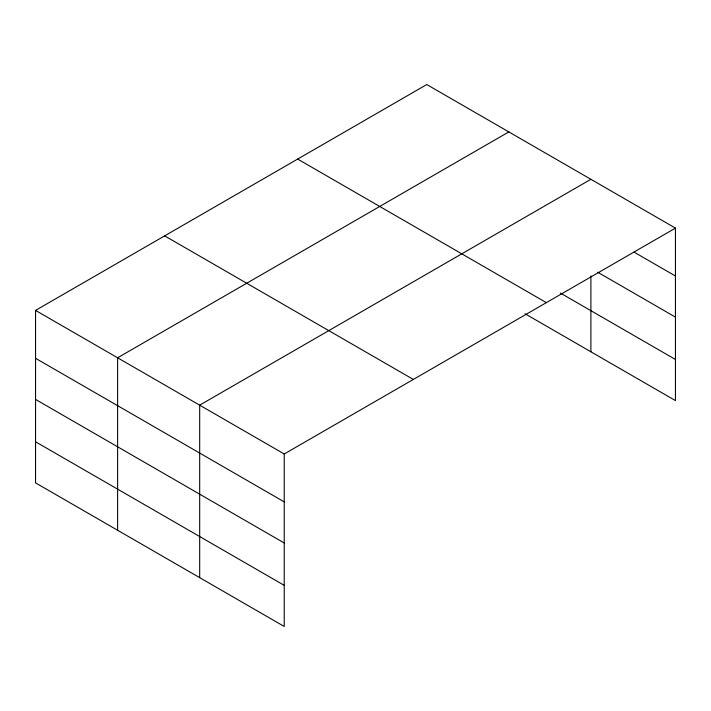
<?xml version="1.0" encoding="UTF-8"?>
<svg xmlns="http://www.w3.org/2000/svg" width="711" height="711" viewBox="0 0 711 711"><rect width="100%" height="100%" fill="white"/><g stroke="black" fill="none" stroke-linecap="round" stroke-linejoin="round"><path stroke-width="1.07" d="M675.45 228.115L426.769 84.538L35.55 310.405L35.55 482.885L284.231 626.462L284.231 453.982L675.45 228.115L675.45 400.595L525.056 313.764M508.827 131.917L117.617 357.784L117.617 530.264M590.894 179.296L199.684 405.163L199.684 577.643M634.132 252.156L675.45 276.01M597.622 272.189L675.45 317.124M560.357 293.039L675.45 359.482M297.66 159.077L546.35 302.646M164.65 235.865L413.34 379.443M35.55 310.405L284.231 453.982M35.55 358.3L284.231 501.877M35.55 399.413L284.231 542.991M35.55 441.771L284.231 585.349M590.894 275.912L590.894 351.776"/></g></svg>
